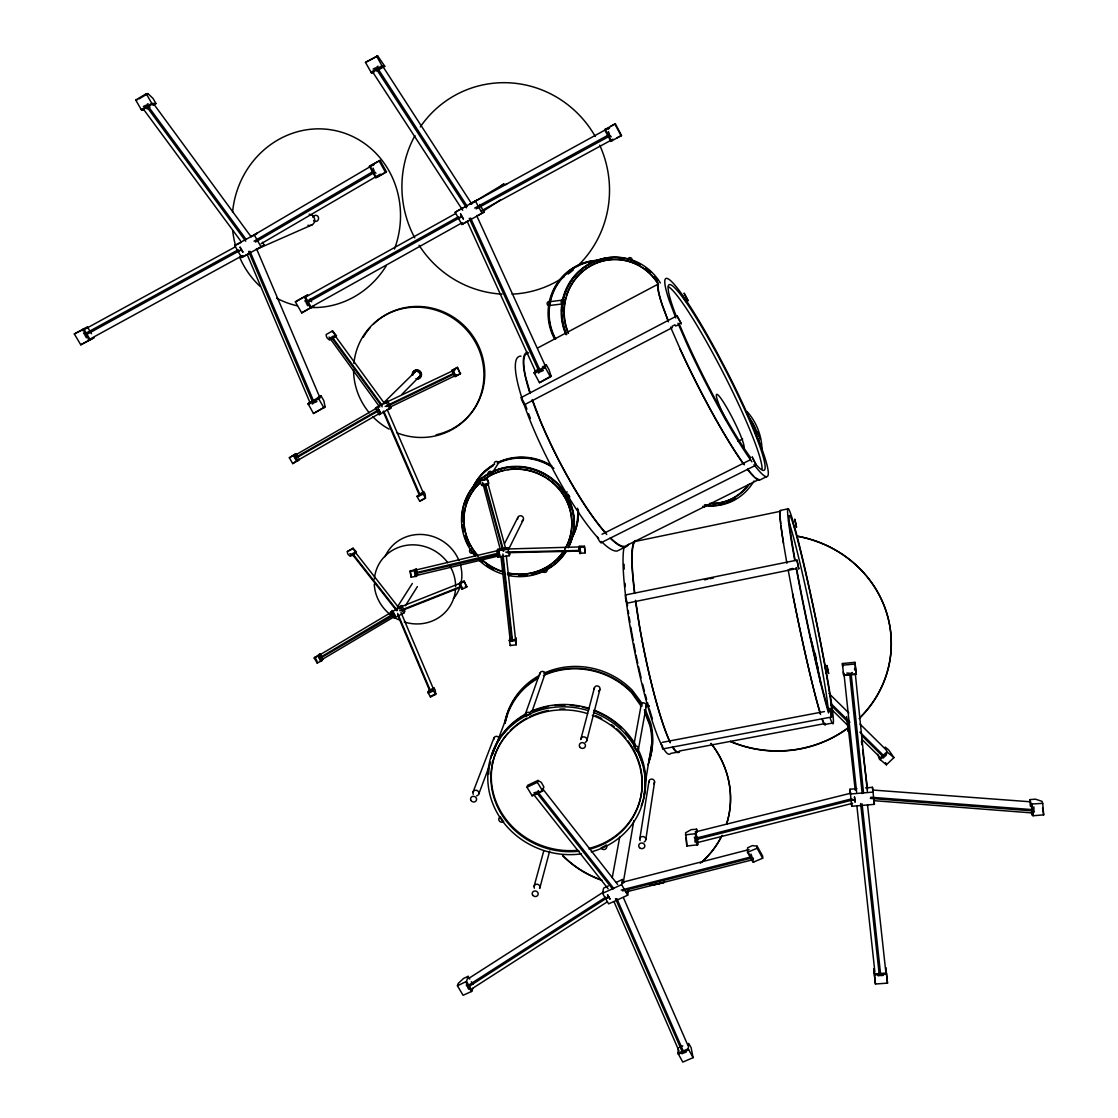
<?xml version="1.0" encoding="UTF-8"?>
<svg xmlns="http://www.w3.org/2000/svg" width="1118" height="1118" viewBox="0 0 1118 1118"><rect width="100%" height="100%" fill="white"/><g stroke="black" fill="none" stroke-linecap="round" stroke-linejoin="round"><path stroke-width="1.5" d="M762.658 858.233L762.672 856.122L757.138 846.158L752.386 845.613L747.607 847.779L747.481 852.293L753.029 862.271L762.658 858.233L757.11 848.241L757.138 846.158M695.033 842.106L694.935 839.842L853.216 799.845M1033.912 806.889L1033.954 809.739L870.768 797.246M693.09 1057.67L691.106 1047.608L688.674 1043.373L688.241 1048.796L693.09 1057.67L682.791 1062.1L677.941 1053.24L678.416 1047.804M854.921 802.025L854.39 797.106M697.045 832.351L696.626 829.179L691.245 829.626L685.6 832.77L686.843 846.005L697.674 844.803L697.66 837.116M697.674 844.803L696.221 833.637L696.626 829.179M796.966 560.132L798.783 568.796L796.966 560.132L625.423 594.972L625.535 598.312L626.905 603.231L796.477 568.615M854.767 670.157L854.557 668.382M686.843 846.005L686.228 837.536M706.017 505.043L705.989 505.308A2.138 1.956 88.9 0 1 702.719 506.3M562.899 303.942L563.765 299.806A2.138 2.082 84.6 0 0 561.194 301.273A2.138 2.082 84.6 0 0 562.634 303.9L549.008 305.563M580.242 548.309L580.214 550.419L505.741 552.11M645.827 839.534L654.575 781.915M639.748 839.143L648.929 781.566M645.156 783.774L651.738 743.624M608.304 885.973L603.58 888.125L602.574 893.338L608.625 903.875L627.673 895.211L628.526 889.998M623.159 883.22L633.85 820.556M627.673 895.211L621.622 884.645L622.516 879.475L616.2 882.368M638.364 749.647L646.316 705.696M612.245 877.658L619.721 837.13M609.869 899.068L607.437 894.819M633.626 746.335L633.962 746.125A3.088 2.879 13.8 0 1 638.126 747.439A3.088 2.879 13.8 0 1 636.869 751.31L633.626 746.335L641.327 704.019M605.607 898.606L608.821 897.111M329.027 337.007L379.743 407.05M586.81 740.689L599.877 689.485M580.941 738.844L594.413 687.78M539.868 887.888L549.665 851.091M534.152 886.085L543.725 851.022M542.635 791.041L543.865 786.876L541.308 782.404L537.982 780.42L527.612 785.339L526.997 787.268L532.252 795.946L542.635 791.041L537.395 782.334L537.982 780.42M469.7 979.061L468.093 976.349L463.635 978.376L458.198 983.449L457.43 985.796L463.09 995.286L471.433 991.526L472.928 988.354M608.234 129.213L609.645 127.718M457.43 985.796L466.499 981.394L468.093 976.349M660.808 742.618L662.681 748.683M532.182 711.034L545.081 673.707M585.175 552.851L584.407 546.241L579.278 546.087L578.733 547.568L579.753 553.48L585.175 552.851L584.407 546.241M453.81 369.723L454.243 373.049L385.137 406.477M525.292 714.29L539.826 673.232M478.784 793.962L490.816 762.085M492.13 755.405L506.72 716.945M473.012 792.145L493.876 738.09M516.209 644.793L516.013 637.791L515.314 639.51L516.209 644.793L510.255 645.561L509.347 640.279L510.074 638.56M510.255 645.561L510.591 644.751M413.269 373.636C415.756 366.732 424.63 375.983 417.629 378.177M415.113 371.819L416.036 370.268L413.618 372.783M567.595 499.131L565.75 495.232A2.208 2.124 23.2 0 1 568.727 496.154A2.208 2.124 23.2 0 1 567.86 499.033L572.36 510.06A56.305 53.957 26.6 0 1 573.953 522.707M565.512 495.386L567.092 491.738M509.263 555.716L508.089 549.259L508.928 547.596L497.734 549.12L496.867 550.797L498.055 557.239L509.263 555.716L510.101 554.025M508.858 548.854L523.336 519.674M435.601 694.446L435.265 690.211L433.952 687.947L428.809 690.477L427.873 692.308L430.458 696.989L435.601 694.446L433.029 689.764L433.952 687.947M430.458 696.989L430.891 696.137M498.055 557.239L498.642 556.079M504.567 543.53L517.816 517.536M466.709 587.048L464.124 581.108L459.931 582.534L459.079 584.099L462.055 589.312L466.709 587.048L464.124 581.108M756.173 465.046L752.232 457.122L756.173 465.046L601.107 542.719M488.007 484.765L488.804 483.465L487.336 478.881L480.908 480.349C477.931 488.692 492.884 486.582 486.959 479.482L487.336 478.881M492.255 472.76L492.144 472.495A2.208 2.124 31.6 0 0 489.181 471.572A2.208 2.124 31.6 0 0 488.342 474.465L492.255 472.76L498.418 463.215M392.069 610.428L390.881 612.273L394.165 617.933L403.808 613.069L404.954 611.225L401.683 605.565L397.561 607.647M535.452 370.659L534.111 372.657L539.463 382.691L550.447 376.92L551.034 375.983L549.078 369.834L546.381 364.901L542.286 367.067M481.942 485.631L482.752 484.318M405.359 605.844L417.391 586.601M390.881 612.273L400.537 607.395L401.683 605.565M394.165 617.933L394.961 616.661M397.295 607.046L412.332 583.498M416.497 576.301L417.475 574.764L416.343 568.95L409.971 571.312L411.103 577.126L416.497 576.301L415.365 570.473L416.343 568.95M539.463 382.691L551.034 375.983M411.103 577.126L410.432 570.599M534.111 372.657L545.095 366.872L546.381 364.901M321.83 660.682L323.046 658.935L320.055 653.862L314.2 657.999L317.191 663.086L321.83 660.682L318.826 655.581L320.055 653.862M317.191 663.086L317.764 662.275M425.497 498.223L425.147 494.072L423.666 491.459L416.958 496.35L419.725 501.213L425.497 498.223L422.604 492.898M419.725 501.213L424.547 498.293M850.966 793.151L695.144 831.988M355.314 553.48L356.474 551.999L353.05 548.211L347.349 551.551C347.432 560.244 360.415 553.55 352.519 548.882L353.05 548.211M482.571 482.375L500.459 550.084M460.281 373.817L457.388 367.319L451.7 370.561L455.054 376.57L460.281 373.817L457.388 367.319M455.054 376.57L460.742 373.314M886.476 754.846L884.715 756.606L859.896 732.108M379.938 405.219L375.494 408.21L379.17 414.68L391.3 407.595L387.625 401.124L384.55 402.759M401.879 394.333L421.402 374.628M418.481 377.856L421.039 375.48L419.222 377.311M379.17 414.68L380.539 413.311M353.735 552.795L352.687 553.717L397.407 610.61M375.494 408.21L387.625 401.124M383.614 402.857L417 370.044M879.447 758.968L887.021 751.729L885.19 747.104L888.586 749.857L893.953 757.585L886.378 764.81L879.447 758.968L877.658 754.315M880.034 759.667L887.608 752.428L893.953 757.585M333.318 335.973L332.144 336.951L381.965 405.163M292.72 463.607L299.344 459.47L292.72 463.607L289.338 457.779L295.977 453.656L298.506 458.017M504.484 549.078L579.543 546.926M289.338 457.779L295.977 453.656M883.08 758.088L883.849 757.417L861.657 735.504M380.33 174.115L261.123 243.724M313.641 399.923L308.065 403.668L313.459 413.492L325.1 406.868L323.857 400.733L321.076 395.912L318.099 397.519M418.733 496.462L419.627 495.791L383.097 411.41M373.44 164.919L374.041 164.402L251.117 236.695M313.459 413.492L325.1 406.868M308.065 403.668L321.076 395.912M538.541 790.622L537.465 791.488L613.74 888.419M605.635 129.073L604.656 129.716L610.861 141.399L621.51 135.46L615.319 123.777L610.749 126.25M312.229 404.087L313.152 403.402L248.629 251.396M378.08 66.158L376.878 67.038L467.086 206.075M501.116 185.77L503.673 184.358L506.608 184.456M610.861 141.399L611.798 140.7M148.107 103.695L146.905 104.575L246.184 239.504M335.107 336.686L336.462 335.707L332.577 330.914L326.149 334.52C326.582 344.693 340.724 337.021 331.948 331.361L332.577 330.914M329.307 339.844L330.676 338.866M429.564 692.783L430.374 692.266L397.659 615.096M314.2 657.999L318.826 655.581M538.401 373.091L539.435 372.378L469.239 218.303M462.964 207.85L455.166 212.252L461.902 224.508L484.024 212.113L479.846 204.468M483.186 211.204L500.557 199.815M461.902 224.508L468.204 220.833M604.656 129.716L615.319 123.777M641.397 706.338L642.123 705.863L632.005 692.28A74.948 69.833 17.1 0 0 544.466 674.461M380.12 160.405L369.415 166.261L375.76 177.692L378.052 176.798L386.451 171.837L380.12 160.405L369.415 166.261M468.47 978.571L603.538 892.01M605.788 897.139L466.933 986.216L466.234 985.042M608.891 896.72L467.631 987.376L468.777 989.304M472.341 988.494L607.395 901.765M295.376 301.832L307.729 294.9L304.25 296.913L310.552 307.995L313.99 305.913L301.692 312.886L295.376 301.832L302.992 297.514M301.692 312.886L309.267 308.512M375.76 177.692L386.451 171.837M455.166 212.252L477.344 199.898L470.147 203.867M471.209 203.686L503.757 184.023A5.744 5.604 69.4 0 0 502.569 184.889M320.391 660.514L393.76 617.01M317.791 656.098L392.516 611.574M144.306 109.927L141.231 109.606L135.725 100.019L146.262 93.772L147.939 93.591L153.068 98.468L156.003 103.583L152.998 105.344M138.925 98.929L147.939 93.591M141.231 109.606L151.768 103.387L156.003 103.583M141.888 110.263L152.425 104.044M147.017 108.879L150.008 107.118M254.024 241.195L374.167 170.872L373.105 168.119M255.393 242.075L375.005 172.158L375.955 173.248M373.789 72.6L371.442 72.894L365.488 62.398L377.646 55.9L384.788 66.255L376.542 71.021M377.646 55.9L365.488 62.398M370.883 72.209L381.965 65.808L384.788 66.255M371.442 72.894L382.51 66.507M375.9 408.601L293.489 456.158M294.062 456.689L294.803 457.877L378.862 409.691L379.268 410.362L295.208 458.562L296.2 460.378M296.452 461.077L380.358 412.933M80.762 344.805L93.912 337.79L80.762 344.805L74.319 333.975L87.511 327.015L91.508 333.751M87.511 327.015L74.319 333.975M247.903 254.317L241.586 257.475L234.696 245.471L257.336 233.201L251.424 236.541M238.106 244.059L241.069 242.396M238.162 251.466L241.432 249.635L242.76 252.095M241.586 257.475L264.169 245.163L262.464 242.173M256.777 249.328L264.169 245.163M306.053 296.801L455.431 213.636M458.701 216.626L305.605 301.944L304.879 300.77M460.602 217.241L306.36 303.216L307.702 305.731M310.175 307.562L462.363 222.622M458.548 218.373L461.958 216.487L460.476 214.083M476.841 216.067L484.024 212.113M238.26 249.761L84.269 334.1L83.584 332.954M240.16 250.362L85.01 335.358L86.463 337.818M87.875 340.221L242.564 255.547M469.798 204.301L608.975 127.871M82.201 330.648L235.535 246.729M474.675 208.088L609.534 134.398L608.43 131.603M476.226 208.912L610.33 135.711L611.225 136.857M329.013 339.551L334.799 336.392M332.13 338.069L336.462 335.707M481.313 210.813L612.999 139.177M486.623 483.591L485.366 484.15L503.715 551.188M308.275 404.464L318.742 398.819L318.546 398.022M451.7 370.561L456.941 367.822M377.339 411.438L379.156 410.474L377.996 408.615M386.688 410.04L391.3 407.595M528.534 352.813L525.488 354.434A108.39 20.599 62.8 0 0 525.684 377.143L530.128 392.614M537.716 347.964L658.446 283.972A110.221 12.382 62.9 0 0 662.373 305.102L668.019 320.265M616.912 137.877L621.51 135.46M536.822 369.946L539.547 368.507M534.39 373.468L545.374 367.682L545.095 366.872M521.295 397.505L677.019 315.793L681.225 323.689L677.019 315.793M672.044 326.33L674.992 324.779M521.505 397.421A4.416 0.894 62.4 0 0 521.868 400.16A4.416 0.894 62.4 0 0 524.524 404.674L672.421 327.574M675.496 325.967L679.143 324.779L678.975 323.913M416.958 496.35L422.73 493.359M347.349 551.551L352.519 548.882M349.892 555.926L355.063 553.256M392.53 615.096L393.899 613.53L319.077 658.139L318.406 657.021M738.006 441.317L742.673 438.955M459.079 584.099L463.732 581.821M602.001 534.25L750.499 459.708L750.08 458.296M625.283 546.995L617.332 550.964A109.033 21.228 62.8 0 1 602.434 542.523M766.543 476.673L759.401 480.237A111.129 12.48 62.9 0 1 747.858 469.826M427.873 692.308L433.029 689.764M427.984 692.741L433.141 690.197M432.177 695.494L436.034 693.593M383.488 403.654L455.501 369.485M386.73 406.547L454.691 373.705L455.711 374.656M389.581 407.343L457.108 374.768M685.39 834.839L696.221 833.637M526.997 787.268L537.395 782.334M531.819 795.625L542.202 790.719M686.55 1051.8L684.09 1052.918L616.829 898.579M602.574 893.338L621.622 884.645M747.481 852.293L757.11 848.241M256.26 249.44L312.062 224.858M143.37 106.49L145.675 105.358L245.722 241.25M679.884 1047.175L682.818 1045.903M677.941 1053.24L688.241 1048.796M678.235 1054.19L688.534 1049.746M234.696 245.471L237.044 244.507M373.119 69.023L375.592 67.849L466.513 207.85M543.334 370.491L540.665 371.679L470.636 218.052M398.371 607.759L461.566 582.674M316.925 401.558L314.298 402.718L249.957 251.229M399.699 610.694L461.343 586.307L460.742 584.323M401.138 610.833L461.734 586.88L462.642 587.649M681.924 1053.799L682.93 1053.394L615.487 898.62M432.834 691.176L430.947 691.972L397.645 613.433M420.438 375.452L421.29 375.131M419.446 376.333L420.312 376.011M409.971 571.312L415.365 570.473M852.391 672.505L851.077 672.98L863.529 792.955M422.394 494.561L420.27 495.428L383.767 411.158M622.041 882.381L749.074 849.568M621.259 890.068L751.967 856.668L750.947 854.054M622.572 890.906L752.666 857.73L753.448 858.54M696.318 842.86L852.629 803.283M625.996 891.968L753.308 859.588M851.944 798.783L694.697 838.486L694.376 837.089M415.435 570.11L498.195 550.489M415.002 575.826L497.734 556.149M788.162 508.788L780.49 510.381A109.62 5.213 78.2 0 0 783.369 542.635L786.89 563.29M510.786 641.257L511.862 641.047L502.443 555.646M704.494 579.823L707.918 579.138M710.014 578.705L713.438 578.006M789.615 569.09L792.858 568.433M662.513 742.296L824.427 711.579M662.583 748.962L831.61 717.015L829.808 708.463L831.61 717.015M825.308 723.5L679.395 751.016A107.37 13.43 78.6 0 1 672.547 746.6M833.231 722.913L825.489 724.366A109.62 5.213 78.2 0 1 822.317 719.81M533.887 792.83L536.263 792.173L612.86 889.411M329.642 337.971L331.473 337.37L382.202 406.798M480.908 480.349L486.959 479.482M481.816 485.352L487.881 484.499M496.867 550.797L508.089 549.259M497.468 554.011L499.355 553.745L499.802 555.366M578.733 547.568L584.169 546.926M465.256 586.559L467.1 586.321M509.347 640.279L515.314 639.51M509.375 640.74L515.328 639.971M550.084 301.678L564.017 299.917M135.725 100.019L137.43 99.809M883.472 975.357L880.76 975.623L862.062 803.842M842.706 666.58L842.399 663.519L854.935 662.331L856.248 674.336L843.699 675.51L843.279 671.82M842.399 663.519L842.581 665.196L855.158 664.022M842.581 665.196L843.643 675.048L856.206 673.875M865.542 787.897L872.473 787.31L874.416 804.359L851.776 806.26L849.946 789.224L856.877 788.637M850.449 794.004L873.116 792.089M851.119 800.139L854.935 799.817M1030.349 806.162L1029.804 799.636L1035.436 799.16L1042.004 801.34L1042.717 803.381L1043.681 814.868L1033.116 815.735L1031.257 812.534M1029.804 799.636L1031.271 804.024L1042.717 803.381M886.434 973.037L874.332 973.904L873.759 968.733L875.422 984.008L887.51 983.141L885.791 967.853L887.51 983.141M886.546 974.044L874.43 974.924L875.422 984.008M514.559 640.768L512.533 640.963L502.946 554.025M878.035 975.748L879.363 975.707L860.622 803.507M507.223 552.725L580.368 551.076L580.885 552.068M872.795 790.035L1030.405 801.788M870.307 798.406L1034.108 811.011L1034.346 812.045M873.773 800.656L1033.27 813.024M549.273 305.605L548.575 305.549A2.054 1.998 83.7 0 1 547.191 303.006A2.054 1.998 83.7 0 1 549.665 301.594L550.322 301.79M846.759 673.036L849.624 673.232L862.188 793.556M398.805 607.731L399.727 608.164M482.78 484.136L484.653 484.304L502.904 550.867M824.818 665.923L826.244 673.19M829.039 693.509L848.869 713.06M860.021 724.059L886.043 749.731M831.345 703.921L849.96 722.298M830.828 705.067L849.331 723.318M830.981 708.826L848.324 725.945M861.936 739.403L880.509 757.752M755.139 432.666L757.725 438.815M533.663 794.535L608.15 888.838M355.398 552.418L399.783 608.989M396.555 610.624L352.086 554.067L349.78 553.801M542.454 788.525L617.639 884.464M625.87 732.961L634.088 743.945M642.487 703.977L632.397 690.421A74.752 69.665 17.1 0 0 543.781 673.26M565.764 494.827L558.343 484.765A56.305 53.957 26.6 0 0 533.356 469.336M143.565 109.354L240.496 240.691M153.963 104.337L250.488 235.954M335.051 335.666L384.648 403.696M661.716 744.756L662.471 745.888M372.699 72.069L462.684 210.226M383.194 66.982L471.796 203.993M239.993 247.274L241.432 249.635M393.536 612.957L393.802 613.67M510.311 641.411L500.934 556.289M83.668 328.72L90.097 339.565M471.307 981.758L472.914 984.455M82.788 329.195L89.216 340.04M466.499 981.394L472.145 990.897M465.787 982.023L471.433 991.526M318.434 655.861L321.439 660.948M314.773 657.202L317.023 661.004M294.523 454.97L297.905 460.812M294.076 455.25L297.458 461.077M400.537 607.395L403.808 613.069M146.262 93.772L151.768 103.387M318.742 398.819L323.94 407.874M254.038 234.556L260.927 246.589M622.516 879.475L624.235 882.479M310.077 299.023L311.642 301.776M305.074 296.452L311.377 307.534M459.33 584.043L462.307 589.27M386.283 402.452L389.958 408.936M394.57 614.704L319.441 658.74L320.531 660.682M394.165 614.271L394.989 615.794M451.993 370.449L455.347 376.445M369.918 165.939L376.277 177.385M748.124 852.307L753.672 862.285M379.058 160.768L385.417 172.228M376.57 55.984L381.965 65.808M545.374 367.682L550.447 376.92M379.268 410.362L380.092 412.304M475.429 201.044L482.151 213.342M605.285 129.367L611.49 141.064M614.9 124.056L621.091 135.767M461.958 216.487L463.187 219.016M476.631 215.522L545.165 365.544M467.268 221.532L535.606 371.665M682.888 296.228L686.033 301.65L685.837 300.476M623.369 897.6L687.794 1045.148M614.061 901.793L679.031 1051.032M677.955 323.228L687.193 344.554A111.227 12.032 62.9 0 0 751.939 461.832M387.513 410.362L423.317 492.912M670.562 327.099L680.024 348.69A110.221 12.382 62.9 0 0 744.308 464.809M256.483 248.629L320.083 398.05M400.985 612.454L433.588 689.289M247.218 254.597L309.952 402.522M545.388 673.539L545.109 672.868A2.893 2.725 20.1 0 0 539.798 674.643M498.488 463.09L498.279 462.572A2.152 2.082 31.8 0 0 495.372 461.664A2.152 2.082 31.8 0 0 494.561 464.501M637.553 750.583L643.13 764.6M645.296 709.455L650.76 723.304A74.752 69.665 17.1 0 1 649.488 759.639M644.331 709.818L650.438 725.247A74.948 69.833 17.1 0 1 648.049 764.782M644.569 712.012L649.837 725.358A74.347 69.274 17.1 0 1 648.58 761.484M885.54 762.63L886.378 764.81M532.769 400.677L540.595 421.248A108.39 20.599 62.8 0 0 605.593 532.811M675.803 317.973L669.263 300.616A111.227 12.032 62.9 0 1 689.499 305.466A111.227 12.032 62.9 0 1 756.83 435.782A111.227 12.032 62.9 0 1 753.993 464.613M523.42 401.348L524.747 404.884M668.438 321.83L661.968 304.459A111.129 12.48 62.9 0 1 658.027 283.175M827.739 709.245L827.753 710.461M1043.681 814.868L1042.549 807.895M788.162 569.9L792.662 593.896A108.725 5.171 78.2 0 0 820.402 713.661M498.838 551.775L499.508 555.436M597.361 536.57L597.473 536.989A4.346 0.866 63.4 0 0 600.17 542.006A4.346 0.866 63.4 0 0 601.191 541.475M414.373 571.703L414.736 573.017L499.285 552.935L499.355 553.745M487.951 483.689L505.657 548.575M414.932 570.627L416.064 576.455M793.081 522.26L794.367 527.207M796.086 567.776L800.726 592.065A109.69 4.765 78.2 0 0 828.522 712.963M794.688 560.062L791.362 541A109.69 4.765 78.2 0 1 793.5 522.903M579.068 547.624L580.088 553.536M499.522 554.276L414.89 573.702L415.099 575.393M635.779 601.428L639.286 624.613A107.37 13.43 78.6 0 0 670.171 742.128M626.318 599.234L626.709 601.903M873.773 799.51L874.416 804.359M856.248 674.336L854.935 662.331M695.466 834L696.919 845.166M861.475 741.346L861.908 744.756M862.565 749.871L867.568 789.112M855.228 790.16L847.821 723.598A5.66 5.269 1.2 0 0 848.157 724.939M846.633 716.596L848.269 731.563L847.807 727.497M867.554 805.03L885.735 971.249M506.3 555.772L515.524 639.105M499.243 553.061L499.131 551.705M856.877 805.938L874.891 972.031M854.641 797.036L855.172 801.969M849.946 789.224L850.449 793.794M872.473 787.31L872.795 790.356M843.978 673.749L856.626 792.201M851.427 802.92L851.776 806.26M634.647 592.316L632.746 574.135A107.37 13.43 78.6 0 1 636.002 541.28L780.671 511.247A108.725 5.171 78.2 0 0 780.769 523.685M855.382 674.406L867.316 791.292M1032.138 804.261L1033.116 815.735M1031.271 804.024L1032.249 815.497M232.572 212.35A89.622 83.864 -77.1 0 1 336.183 130.792A89.622 83.864 -77.1 0 1 394.472 249.048M386.339 265.693A89.622 83.864 -77.1 0 1 310.497 307.478M297.122 305.745A89.622 83.864 -77.1 0 1 276.663 298.171M260.159 286.404A89.622 83.864 -77.1 0 1 239.643 257.266M235.367 244.94A89.622 83.864 -77.1 0 1 232.698 230.49M312.928 217.493A3.088 2.879 -77.2 0 1 317.051 215.634A3.088 2.879 -77.2 0 1 317.945 220.218A3.088 2.879 -77.2 0 1 313.515 220.484M243.011 251.955A5.548 1.593 59.6 0 1 240.244 247.134M309.169 214.223A5.73 5.436 59.7 0 1 314.717 220.791A5.73 5.436 59.7 0 1 307.883 225.291M749.591 483.926A53.119 48.395 85.8 0 1 709.497 503.449M747.83 415.714A53.119 48.395 85.8 0 1 757.319 433.602M758.661 438.549A53.119 48.395 85.8 0 1 759.541 443.636M750.136 419.893A53.091 48.367 85.8 0 1 756.117 432.037M747.928 485.282A53.091 48.367 85.8 0 1 712.026 503.533M723.989 503.813A55.271 50.366 85.8 0 1 704.41 505.392M735.993 498.209A55.271 50.366 85.8 0 1 725.554 503.31M715.883 505.126A54.894 50.03 85.8 0 1 706.101 505.21M722.34 503.897A54.894 50.03 85.8 0 1 719.14 504.623M754.035 480.978A55.383 50.45 85.8 0 1 704.424 505.112M747.09 411.62A55.383 50.45 85.8 0 1 762.043 450.512M566.742 334.589A54.866 53.231 88.7 0 1 590.066 263.652A54.866 53.231 88.7 0 1 660.333 282.938M568.517 333.136A52.63 51.065 88.7 0 1 591.198 265.595A52.63 51.065 88.7 0 1 658.32 283.804M568.21 333.15A52.588 51.023 88.7 0 1 563.919 312.984M563.919 311.265A52.588 51.023 88.7 0 1 565.862 297.612M566.337 295.963A52.588 51.023 88.7 0 1 608.374 259.907A52.588 51.023 88.7 0 1 657.957 283.846M565.96 334.617A54.754 53.133 88.6 0 1 561.907 303.299M562.494 300.141A54.754 53.133 88.6 0 1 627.575 259.096M630.901 260.103A54.754 53.133 88.6 0 1 640.446 264.449M645.771 267.999A54.754 53.133 88.6 0 1 650.55 272.079M654.785 276.649A54.754 53.133 88.6 0 1 657.65 280.422M565.68 332.996A54.377 52.756 88.6 0 1 563.234 325.45M562.564 322.375A54.377 52.756 88.6 0 1 561.753 316.045M561.613 311.279A54.377 52.756 88.6 0 1 562.284 303.355M562.857 300.225A54.377 52.756 88.6 0 1 612.063 257.783M618.953 257.951A54.377 52.756 88.6 0 1 622.405 258.384M554.696 339.229A52.923 51.428 88 0 1 555.38 286.082A52.923 51.428 88 0 1 600.59 260.438M555.702 339.006A52.588 51.107 88.1 0 1 594.608 261.011M555.339 339.215A53.021 51.512 88.1 0 1 599.625 260.284M550.14 301.818A2.054 1.998 83.7 0 1 550.559 302.139M549.609 305.563A2.054 1.998 83.7 0 1 549.092 305.619M592.33 715.268A76.052 70.392 17.3 0 1 642.067 785.493A76.052 70.392 17.3 0 1 589.13 849.317M579.222 851.147A76.052 70.392 17.3 0 1 491.068 773.642A76.052 70.392 17.3 0 1 587.593 713.619M640.642 768.304A75.954 70.308 17.3 0 1 589.368 848.283M577.838 850.281A75.954 70.308 17.3 0 1 504.12 816.699A75.954 70.308 17.3 0 1 501.842 741.066M502.779 739.683A75.954 70.308 17.3 0 1 508.005 733.003M510.339 730.515A75.954 70.308 17.3 0 1 526.844 718.133M529.932 716.554A75.954 70.308 17.3 0 1 548.379 710.433M559.852 709.078A75.954 70.308 17.3 0 1 564.842 709.008M595.67 715.646A75.954 70.308 17.3 0 1 601.722 718.553M611.56 724.716A75.954 70.308 17.3 0 1 614.215 726.742M616.759 728.866A75.954 70.308 17.3 0 1 625.884 738.257M627.911 740.843A75.954 70.308 17.3 0 1 632.411 747.579M633.207 748.962A75.954 70.308 17.3 0 1 640.251 766.655M593.448 712.432A79.28 73.383 17.3 0 1 645.324 785.06A79.28 73.383 17.3 0 1 591.282 851.86M581.444 853.859A79.28 73.383 17.3 0 1 487.853 774.061A79.28 73.383 17.3 0 1 588.515 710.713M637.903 749.018A79.015 73.159 17.3 0 1 641.187 805.952M488.72 774.103A79.015 73.159 17.3 0 1 489.153 767.158M490.704 758.577A79.015 73.159 17.3 0 1 525.921 713.871M530.379 711.649A79.015 73.159 17.3 0 1 589.13 708.379M594.049 710.084A79.015 73.159 17.3 0 1 635.513 744.644M492.647 753.77A78.47 72.656 17.3 0 1 500.123 738.173M502.862 734.26A78.47 72.656 17.3 0 1 526.201 714.318M532.14 711.453A78.47 72.656 17.3 0 1 548.211 706.506M554.919 705.486A78.47 72.656 17.3 0 1 565.219 705.011M570.334 705.262A78.47 72.656 17.3 0 1 578.9 706.38M582.31 707.079A78.47 72.656 17.3 0 1 588.976 708.868M593.854 710.573A78.47 72.656 17.3 0 1 621.398 727.832M643.842 767.745A78.47 72.656 17.3 0 1 644.625 772.552M645.086 777.387A78.47 72.656 17.3 0 1 644.946 787.24M644.569 790.705A78.47 72.656 17.3 0 1 643.996 794.143M504.553 723.192A74.948 69.833 17.1 0 1 538.541 677.368M504.987 722.899A74.752 69.665 17.1 0 1 539.169 675.565M505.14 723.318A74.347 69.274 17.1 0 1 537.353 678.724M543.432 675.579A74.347 69.274 17.1 0 1 631.558 692.657L640.977 705.905A2.921 2.739 13.4 0 0 640.488 706.45M645.883 707.051A2.907 2.725 13.4 0 0 642.053 703.082L641.439 703.488A2.907 2.725 13.4 0 0 640.949 704.019M473.277 794.297A3.033 2.781 21.6 0 1 474.2 790.636A3.033 2.781 21.6 0 1 478.211 791.39A3.033 2.781 21.6 0 1 477.987 795.178M477.372 795.583A3.033 2.781 21.6 0 1 476.645 795.82M493.863 739.445A2.809 2.613 21.6 0 1 498.991 737.754M534.404 888.181A3.005 2.725 17.8 0 1 535.145 884.743A3.005 2.725 17.8 0 1 538.96 885.009A3.005 2.725 17.8 0 1 539.561 888.53M580.815 739.571A3.075 2.865 16.8 0 1 584.742 737.028A3.075 2.865 16.8 0 1 586.489 741.36M585.986 741.933A3.075 2.865 16.8 0 1 585.343 742.352M594.385 689.163A2.865 2.683 16.5 0 1 596.243 686.033A2.865 2.683 16.5 0 1 599.765 687.64A2.865 2.683 16.5 0 1 598.507 691.05M640.111 840.568A3.047 2.795 13.2 0 1 641.355 836.809A3.047 2.795 13.2 0 1 645.463 838.109A3.047 2.795 13.2 0 1 644.22 841.868M648.999 782.251A2.837 2.627 12.8 0 1 650.648 779.274A2.837 2.627 12.8 0 1 654.114 780.378A2.837 2.627 12.8 0 1 653.681 783.718M562.997 552.096A54.461 52.169 26.6 0 1 507.502 573.087M502.974 571.871A54.461 52.169 26.6 0 1 481.369 559.405M478.071 556.093A54.461 52.169 26.6 0 1 479.943 483.018M483.898 479.706A54.461 52.169 26.6 0 1 552.725 482.836A54.461 52.169 26.6 0 1 564.814 549.245M563.095 551.859A54.433 52.155 26.6 0 1 507.628 572.835M503.086 571.633A54.433 52.155 26.6 0 1 482.669 560.216M478.211 555.856A54.433 52.155 26.6 0 1 480.069 482.808M484.038 479.496A54.433 52.155 26.6 0 1 504.525 470.175M507.586 469.616A54.433 52.155 26.6 0 1 545.682 477.4M547.023 478.252A54.433 52.155 26.6 0 1 564.911 549.008M565.89 551.901A56.766 54.391 26.6 0 1 508.69 575.56M502.345 573.967A56.766 54.391 26.6 0 1 478.658 559.852M475.332 556.317A56.766 54.391 26.6 0 1 475.625 484.038A56.766 54.391 26.6 0 1 549.231 477.302A56.766 54.391 26.6 0 1 568.251 547.792M566.141 551.258A56.697 54.321 26.6 0 1 546.562 569.355M543.739 570.781A56.697 54.321 26.6 0 1 531.567 574.792M526.802 575.574A56.697 54.321 26.6 0 1 518.682 575.952M510.605 575.197A56.697 54.321 26.6 0 1 507.39 574.568M493.583 569.621A56.697 54.321 26.6 0 1 486.582 565.456M482.655 562.494A56.697 54.321 26.6 0 1 479.007 559.21M475.681 555.674A56.697 54.321 26.6 0 1 473.613 553.158M469.127 546.409A56.697 54.321 26.6 0 1 464.571 536.095M463.299 531.497A56.697 54.321 26.6 0 1 462.209 525.194M461.958 522.008A56.697 54.321 26.6 0 1 489.055 473.305M491.892 471.838A56.697 54.321 26.6 0 1 566.574 494.994M568.154 497.831A56.697 54.321 26.6 0 1 569.202 545.752M564.953 552.348A56.305 53.957 26.6 0 1 557.84 560.733M551.761 565.708A56.305 53.957 26.6 0 1 547.75 568.265M536.109 573.268A56.305 53.957 26.6 0 1 531.469 574.428M521.91 575.56A56.305 53.957 26.6 0 1 518.682 575.574M489.502 566.924A56.305 53.957 26.6 0 1 486.791 565.163M466.625 540.497A56.305 53.957 26.6 0 1 464.934 535.997M463.048 528.311A56.305 53.957 26.6 0 1 462.6 525.167M462.531 514.154A56.305 53.957 26.6 0 1 462.936 511.01M464.739 503.393A56.305 53.957 26.6 0 1 469.965 492.004M470.804 490.69A56.305 53.957 26.6 0 1 489.251 473.641M492.074 472.173A56.305 53.957 26.6 0 1 504.246 468.009M505.825 467.687A56.305 53.957 26.6 0 1 515.566 466.737M520.443 466.891A56.305 53.957 26.6 0 1 531.791 468.875M573.939 524.286A56.305 53.957 26.6 0 1 572.136 536.766M571.703 538.261A56.305 53.957 26.6 0 1 568.852 545.584M471.516 490.397A55.662 53.412 26.6 0 1 493.164 465.186M497.314 462.964A55.662 53.412 26.6 0 1 551.467 466.192M578.132 509.78A55.662 53.412 26.6 0 1 571.088 539.505M472.509 488.3A55.607 53.371 26.6 0 1 493.443 464.739M497.594 462.503A55.607 53.371 26.6 0 1 551.705 465.731M578.411 510.856A55.607 53.371 26.6 0 1 570.376 540.455M472.621 488.971A55.201 52.979 26.6 0 1 493.401 465.563M497.524 463.355A55.201 52.979 26.6 0 1 553.927 468.33M577.559 508.229A55.201 52.979 26.6 0 1 570.697 539.281M517.676 519.004A2.963 2.837 26.5 0 1 519.814 515.817A2.963 2.837 26.5 0 1 523.336 517.718A2.963 2.837 26.5 0 1 521.813 521.24M502.289 549.511A3.158 3.019 26.3 0 1 503.883 549.287M459.344 588.655A40.486 38.236 30.7 0 1 453.419 598.661M385.039 556.722A40.486 38.236 30.7 0 1 422.031 534.488A40.486 38.236 30.7 0 1 458.939 560.467M460.588 565.387A40.486 38.236 30.7 0 1 460.84 583.875M455.431 590.164A41.296 38.92 30.6 0 1 404.283 621.985M398.581 619.749A41.296 38.92 30.6 0 1 394.528 617.555M390.741 614.956A41.296 38.92 30.6 0 1 374.264 584.197M374.362 579.068A41.296 38.92 30.6 0 1 403.919 545.808A41.296 38.92 30.6 0 1 447.787 562.745M450.274 566.602A41.296 38.92 30.6 0 1 455.613 586.726M395.241 615.641A2.669 0.838 63.3 0 1 393.382 612.426M395.423 609.995A3.116 2.921 30.3 0 1 396.541 608.961M652.423 718.762A103.611 13.43 78.6 0 1 649.362 708.952M648.845 707.233A103.611 13.43 78.6 0 1 647.532 702.621M646.637 699.435A103.611 13.43 78.6 0 1 645.296 694.488M644.415 691.12A103.611 13.43 78.6 0 1 642.668 684.244M641.103 677.829A103.611 13.43 78.6 0 1 638.518 666.566M637.791 663.295A103.611 13.43 78.6 0 1 636.058 655.106M635.387 651.836A103.611 13.43 78.6 0 1 633.766 643.563M633.137 640.251A103.611 13.43 78.6 0 1 630.818 627.198M629.979 622.125A103.611 13.43 78.6 0 1 629.182 617.08M628.679 613.754A103.611 13.43 78.6 0 1 628.204 610.484M627.533 605.663A103.611 13.43 78.6 0 1 627.128 602.532M625.325 586.601A103.611 13.43 78.6 0 1 625.018 583.261M624.165 569.174A103.611 13.43 78.6 0 1 624.096 564.269M672.645 747.327A108.111 13.514 78.6 0 0 679.548 751.757L670.842 753.392A108.027 14.003 78.7 0 1 661.898 745.664M670.269 742.813A108.111 13.514 78.6 0 1 635.443 600.31M634.563 593.476A108.111 13.514 78.6 0 1 635.849 540.553M661.311 744.518A108.027 14.003 78.7 0 1 632.83 642.039A108.027 14.003 78.7 0 1 624.026 547.513M820.542 714.472A109.62 5.213 78.2 0 1 792.578 593.7M828.983 711.719A102.8 4.472 78.2 0 1 796.463 567.846M795.15 560.621A102.8 4.472 78.2 0 1 803.521 563.779A102.8 4.472 78.2 0 1 831.82 716.163M788.581 520.722A102.758 4.654 78.2 0 1 810.871 611.881A102.758 4.654 78.2 0 1 828.256 709.469M825.685 668.746A109.69 4.765 78.2 0 1 830.241 718.315M794.702 527.193A109.69 4.765 78.2 0 1 825.056 665.378M823.798 722.899A108.725 5.171 78.2 0 1 822.149 718.958M783.522 543.264A108.725 5.171 78.2 0 1 780.993 525.656M815.12 653.247A108.725 5.171 78.2 0 1 816.364 659.844M816.965 663.044A108.725 5.171 78.2 0 1 818.18 669.766M809.893 637.036A29.543 1.356 78.3 0 1 814.477 652.814A29.543 1.356 78.3 0 1 820.836 684.44M563.919 277.04A106.112 103.471 69.3 0 1 512.044 294.16M502.052 294.118A106.112 103.471 69.3 0 1 419.068 245.247M414.764 237.91A106.112 103.471 69.3 0 1 414.96 135.599M420.312 126.907A106.112 103.471 69.3 0 1 595.237 136.424M599.709 145.186A106.112 103.471 69.3 0 1 577.056 266.517M573.338 269.885A106.112 103.471 69.3 0 1 568.042 274.12M463.439 218.876A5.604 1.034 61.3 0 1 460.728 213.957M465.437 207.361A6.54 6.359 64.1 0 1 466.765 206.369M379.98 411.69A3.005 0.811 61.6 0 1 378.499 409.09M378.177 407.511A3.005 0.811 61.6 0 1 378.485 407.204M381.14 405.289A3.508 3.354 42.9 0 1 381.853 404.772M353.889 363.448A66.423 63.908 44.7 0 1 430.402 308.694A66.423 63.908 44.7 0 1 481.746 391.552A66.423 63.908 44.7 0 1 396.848 432.792M389.064 429.13A66.423 63.908 44.7 0 1 372.727 416.637M369.289 412.808A66.423 63.908 44.7 0 1 353.567 370.212M412.752 375.313A4.542 4.36 44.5 0 1 416.679 369.89A4.542 4.36 44.5 0 1 421.5 374.907A4.542 4.36 44.5 0 1 415.896 378.597M412.249 374.516A4.542 4.374 44.5 0 1 416.721 370.24A4.542 4.374 44.5 0 1 421.165 374.879A4.542 4.374 44.5 0 1 416.693 379.142M373.608 324.01A66.172 63.684 44.7 0 1 471.419 333.961A66.172 63.684 44.7 0 1 451.742 429.116M450.274 429.857A66.172 63.684 44.7 0 1 436.118 434.804M363.35 337.147A66.172 63.684 44.7 0 1 370.17 327.63M796.855 536.207A114.721 108.334 4 0 1 885.749 610.204A114.721 108.334 4 0 1 859.113 718.622M848.73 727.538A114.721 108.334 4 0 1 730.459 741.583M796.855 536.039A114.679 108.306 4 0 1 885.442 609.226A114.679 108.306 4 0 1 860.301 717.211M848.702 727.315A114.679 108.306 4 0 1 730.473 741.36M721.362 836.613A97.783 90.418 13.8 0 1 700.273 863.236M664.371 882.228A97.783 90.418 13.8 0 1 654.673 884.45M601.764 880.062A97.783 90.418 13.8 0 1 562.592 855.34M645.938 705.598A97.783 90.418 13.8 0 1 649.362 706.199M711.076 743.358A97.783 90.418 13.8 0 1 726.532 824.106M722.116 835.3A97.811 90.432 13.8 0 1 701.545 862.327M664.344 882.465A97.811 90.432 13.8 0 1 649.726 885.428M601.722 880.285A97.811 90.432 13.8 0 1 562.536 855.563M645.897 705.779A97.811 90.432 13.8 0 1 649.334 706.38M711.062 743.554A97.811 90.432 13.8 0 1 726.518 824.315M610.093 898.928A5.213 1.411 66.3 0 1 607.661 894.68M569.817 497.021A104.575 20.362 62.8 0 1 568.056 494.142M530.421 418.467A104.575 20.362 62.8 0 1 528.604 413.744M526.927 409.146A104.575 20.362 62.8 0 1 525.376 404.716M628.484 544.326A109.145 20.739 62.8 0 1 610.568 538.443M606.781 534.502A109.145 20.739 62.8 0 1 532.126 399.783M529.89 393.103A109.145 20.739 62.8 0 1 527.361 352.17M610.344 537.814A108.39 20.599 62.8 0 0 624.962 546.311L758.996 479.44A110.221 12.382 62.9 0 1 755.321 477.568M598.619 538.61A109.033 21.228 62.8 0 1 533.51 428.795A109.033 21.228 62.8 0 1 520.988 356.139M743.722 464.319A111.129 12.48 62.9 0 1 679.758 348.425M676.069 315.807A104.24 11.278 62.9 0 1 685.32 301.105A104.24 11.278 62.9 0 1 749.703 420.941A104.24 11.278 62.9 0 1 755.81 464.236M750.471 457.43A104.24 11.278 62.9 0 1 679.353 324.094M668.41 286.725A104.198 11.459 62.9 0 1 722.843 372.112A104.198 11.459 62.9 0 1 762.071 468.875M753.686 476.086A110.221 12.382 62.9 0 1 747.537 469.085M726.001 420.158A29.906 3.354 63.1 0 1 716.945 394.319A29.906 3.354 63.1 0 1 734.246 421.584A29.906 3.354 63.1 0 1 743.498 447.731M796.519 527.179L794.828 519.325L796.519 527.179M627.995 259.152L631.936 260.34A2.124 2.054 84.9 0 0 630.538 257.699A2.124 2.054 84.9 0 0 627.995 259.152M760.422 438.577L756.704 431.352L760.422 438.577M472.956 552.879L472.732 553.033A2.18 2.068 28.6 0 1 469.798 552.11A2.18 2.068 28.6 0 1 470.622 549.287L472.956 552.879M546.548 569.118L542.915 571.242A2.18 2.082 22.5 0 0 545.864 572.164A2.18 2.082 22.5 0 0 546.716 569.341L546.548 569.118M528.241 715.213L525.572 716.498A3.075 2.879 20.3 0 1 526.76 712.613A3.075 2.879 20.3 0 1 530.91 713.913L528.241 715.213M503.547 821.758L503.24 821.968A3.033 2.781 20.1 0 1 499.159 820.668A3.033 2.781 20.1 0 1 500.305 816.909L503.547 821.758M606.152 845.194L601.051 847.961A3.047 2.795 15.1 0 0 605.159 849.261A3.047 2.795 15.1 0 0 606.375 845.501L606.152 845.194M688.059 300.602L684.188 293.307L688.059 300.602M828.578 673.441L826.915 665.517L828.578 673.441M470.944 800.404A3.047 2.809 21.6 0 0 476.17 800.726A3.047 2.809 21.6 0 0 473.599 796.309A3.047 2.809 21.6 0 0 470.944 800.404M532.559 894.959A3.019 2.753 17.8 0 0 537.758 895.308A3.019 2.753 17.8 0 0 535.242 890.976A3.019 2.753 17.8 0 0 532.559 894.959M580.144 747.439A3.102 2.893 16.8 0 0 585.343 746.447A3.102 2.893 16.8 0 0 581.653 742.673A3.102 2.893 16.8 0 0 580.144 747.439M639.538 847.682A3.075 2.823 13.3 0 0 644.709 846.745A3.075 2.823 13.3 0 0 641.075 843.042A3.075 2.823 13.3 0 0 639.538 847.682"/></g></svg>
